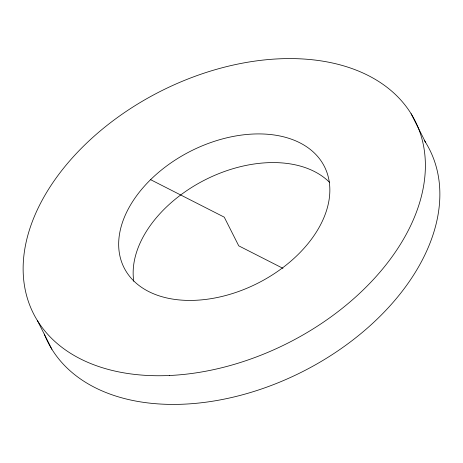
<?xml version="1.0" encoding="UTF-8"?>
<svg xmlns="http://www.w3.org/2000/svg" width="463" height="463" viewBox="0 0 463 463"><rect width="100%" height="100%" fill="white"/><g stroke="black" fill="none" stroke-linecap="round" stroke-linejoin="round"><path stroke-width="0.69" d="M150.597 179.667A112.225 74.068 -26.8 0 1 326.606 171.541A112.225 74.068 -26.8 0 1 195.577 300.29A112.225 74.068 -26.8 0 1 150.597 179.667L224.26 217.164L238.74 245.836L282.939 268.332M411.086 113.695L425.566 142.361M37.434 320.639L51.914 349.305M133.766 281.272A112.225 74.068 -26.8 0 1 205.196 179.794A112.225 74.068 -26.8 0 1 329.401 182.214M424.421 140.567A213.761 141.082 -26.8 0 1 303.248 371.309A213.761 141.082 -26.8 0 1 44.298 334.06M169.626 375.493A213.761 141.082 -26.8 0 0 419.206 130.265A213.761 141.082 -26.8 0 0 83.948 145.735A213.761 141.082 -26.8 0 0 169.626 375.493"/></g></svg>
